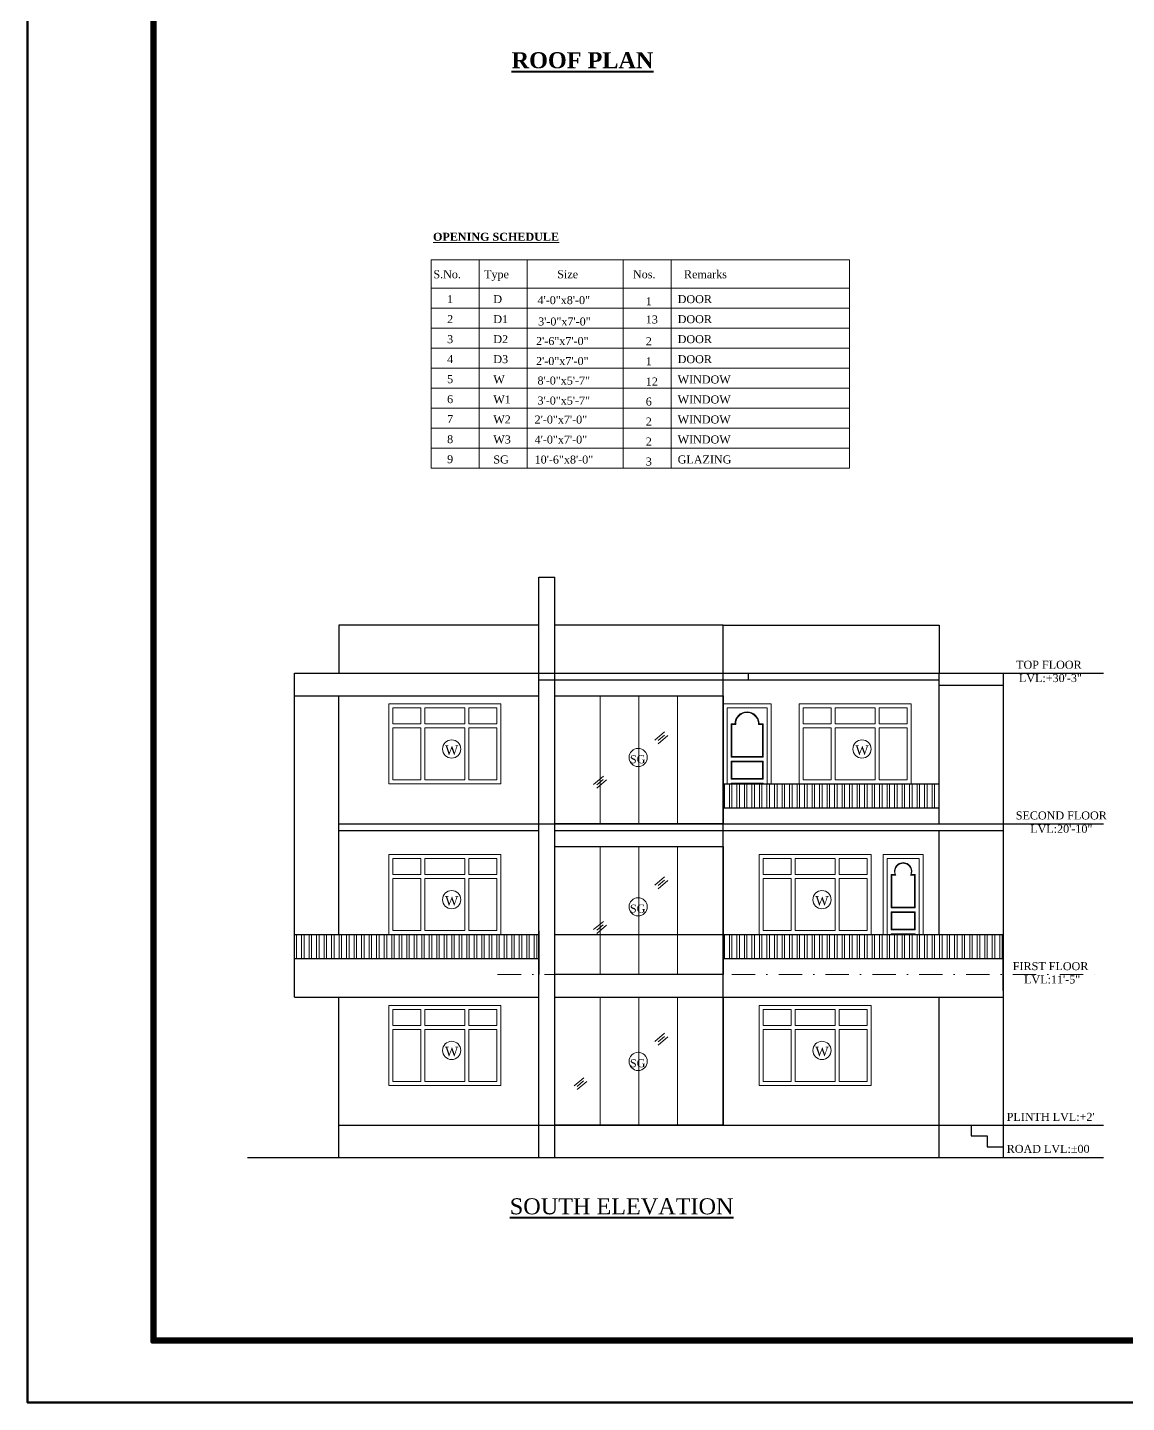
# Model space of a CAD drawing. Header units: inches. Extents: x 897 to 49934, y -34925 to -18564.
# Drawn here: x 16537 to 17360, y -25586 to -24555 of the extents above; entities that cross this region are included whole.
import ezdxf

# ---------------------------------------------------------------- set-up
doc = ezdxf.new("R2010")
doc.units = ezdxf.units.IN
doc.header["$LTSCALE"] = 35
doc.header["$MEASUREMENT"] = 0
doc.linetypes.add('DASHDOTX2', pattern=[2, 1, -0.5, 0, -0.5])
for name, color, linetype, lineweight in [('SES- Door&Window', 21, 'Continuous', 15), ('SES-CENTRE', 8, 'DASHDOTX2', 13), ('SES-DIMENSION', 142, 'Continuous', 13), ('SES-Elevation', 4, 'Continuous', 15), ('SES-HACTH', 8, 'Continuous', 13), ('SES-SHEETS', 7, 'Continuous', 60), ('SES-TEXT', 3, 'Continuous', 20), ('SES-TitleText', 7, 'Continuous', 40), ('SES-Wall Plan', 6, 'Continuous', 30)]:
    doc.layers.add(name, color=color, linetype=linetype, lineweight=lineweight)
doc.styles.add('7 INCH', font='times.ttf', dxfattribs={"height": 7})
doc.styles.add('SES-ARAIL', font='times.ttf', dxfattribs={"height": 6})
doc.styles.add('SES-Title Text', font='times.ttf', dxfattribs={"height": 10})
pattern_1 = [(90, (-1443.4747, 642.983), (-5.625, 9e-16), []), (90, (-1441.5997, 644.858), (-5.625, 9e-16), [])]

# ---------------------------------------------------------------- blocks, each defined once
blk = doc.blocks.new('s1')
at = {"layer": 'SES-SHEETS', "color": 8}
blk.add_lwpolyline([(14202.2, -12888.6), (17370.2, -12888.6), (17370.2, -15126.6), (14202.2, -15126.6)], close=True, dxfattribs=at)
at = {"layer": 'SES-SHEETS'}
for points in [[(14295.2, -12933.6), (17325.2, -12933.6), (17325.2, -15081.6), (14295.2, -15081.6)], [(14296.2, -12934.6), (17324.2, -12934.6), (17324.2, -15080.6), (14296.2, -15080.6)], [(14297.2, -12935.6), (17323.2, -12935.6), (17323.2, -15079.6), (14297.2, -15079.6)], [(14298.2, -12936.6), (17322.2, -12936.6), (17322.2, -15078.6), (14298.2, -15078.6)]]:
    blk.add_lwpolyline(points, close=True, dxfattribs=at)
blk = doc.blocks.new('w')
at = {"layer": 'SES-Elevation', "linetype": 'Continuous'}
blk.add_lwpolyline([(19209.8, -25311.3), (19293.8, -25311.3), (19293.8, -25251.3), (19209.8, -25251.3)], close=True, dxfattribs=at)
at = {"layer": 'SES-Elevation'}
blk.add_circle((19256.9, -25285.1), 6.83, dxfattribs=at)
at = {"layer": 'SES-HACTH', "linetype": 'Continuous'}
for p, q in [((19233.8, -25254.3), (19212.8, -25254.3)), ((19212.8, -25254.3), (19212.8, -25266.3)), ((19233.8, -25254.3), (19233.8, -25266.3)), ((19266.8, -25254.3), (19236.8, -25254.3)), ((19236.8, -25254.3), (19236.8, -25266.3)), ((19266.8, -25254.3), (19266.8, -25266.3)), ((19290.8, -25254.3), (19269.8, -25254.3)), ((19269.8, -25254.3), (19269.8, -25266.3)), ((19290.8, -25266.3), (19290.8, -25254.3)), ((19233.8, -25266.3), (19212.8, -25266.3)), ((19266.8, -25266.3), (19236.8, -25266.3)), ((19290.8, -25266.3), (19269.8, -25266.3)), ((19233.8, -25269.3), (19212.8, -25269.3)), ((19212.8, -25269.3), (19212.8, -25308.3)), ((19233.8, -25269.3), (19233.8, -25308.3)), ((19266.8, -25269.3), (19236.8, -25269.3)), ((19236.8, -25269.3), (19236.8, -25308.3)), ((19266.8, -25269.3), (19266.8, -25308.3)), ((19290.8, -25269.3), (19269.8, -25269.3)), ((19269.8, -25269.3), (19269.8, -25308.3)), ((19290.8, -25308.3), (19290.8, -25269.3)), ((19212.8, -25308.3), (19233.8, -25308.3)), ((19236.8, -25308.3), (19266.8, -25308.3)), ((19269.8, -25308.3), (19290.8, -25308.3))]:
    blk.add_line(p, q, dxfattribs=at)
at = {"layer": 'SES-TEXT', "ltscale": 2, "style": '7 INCH'}
blk.add_text('W', height=7, dxfattribs=at).set_placement((19251.9, -25289.4))

msp = doc.modelspace()

# ---------------------------------------------------------------- hatches: boundary and pattern name
at = {"layer": 'SES-DIMENSION', "linetype": 'ByBlock'}
h = msp.add_hatch(dxfattribs=at)
h.set_pattern_fill('ANSI32', color=256, scale=15, angle=45)
h.set_pattern_definition(pattern_1)
h.paths.add_polyline_path([(17057.94, -25122.58), (17057.94, -25140.58), (17219.94, -25140.58), (17219.94, -25122.58)])
h = msp.add_hatch(dxfattribs=at)
h.set_pattern_fill('ANSI32', color=256, scale=15, angle=45)
h.set_pattern_definition(pattern_1)
h.paths.add_polyline_path([(16919.94, -25253.58), (16919.94, -25235.58), (16736.94, -25235.58), (16736.94, -25253.58)])
h = msp.add_hatch(dxfattribs=at)
h.set_pattern_fill('ANSI32', color=256, scale=15, angle=45)
h.set_pattern_definition(pattern_1)
h.paths.add_polyline_path([(17267.94, -25253.58), (17267.94, -25235.58), (17057.94, -25235.58), (17057.94, -25253.58)])

# ---------------------------------------------------------------- linework, layer by layer
at = {"layer": 'SES- Door&Window'}
for p, q in [((17060.94, -25065.58), (17060.94, -25122.58)), ((17060.94, -25065.58), (17090.94, -25065.58)), ((17090.94, -25065.58), (17090.94, -25122.58)), ((17063.94, -25102.58), (17063.94, -25077.58)), ((17063.94, -25077.58), (17066.94, -25077.58)), ((17064.44, -25102.08), (17064.44, -25078.08)), ((17064.44, -25078.08), (17067.45, -25078.08)), ((17084.42, -25078.08), (17087.44, -25078.08)), ((17084.94, -25077.58), (17087.94, -25077.58)), ((17087.44, -25078.08), (17087.44, -25102.08)), ((17087.94, -25077.58), (17087.94, -25102.58)), ((17087.94, -25102.58), (17063.94, -25102.58)), ((17087.44, -25102.08), (17064.44, -25102.08)), ((17087.94, -25105.58), (17063.94, -25105.58)), ((17063.94, -25119.08), (17063.94, -25105.58)), ((17087.44, -25106.08), (17064.44, -25106.08)), ((17064.44, -25118.58), (17064.44, -25106.08)), ((17087.44, -25106.08), (17087.44, -25118.58)), ((17087.94, -25105.58), (17087.94, -25119.08)), ((17087.94, -25119.08), (17063.94, -25119.08)), ((17063.94, -25122.58), (17063.94, -25122.08)), ((17087.94, -25122.08), (17063.94, -25122.08)), ((17087.44, -25118.58), (17064.44, -25118.58)), ((17087.94, -25122.08), (17087.94, -25122.58)), ((17177.94, -25175.58), (17177.94, -25235.58)), ((17180.94, -25178.58), (17180.94, -25235.58)), ((17180.94, -25178.58), (17204.94, -25178.58)), ((17204.94, -25178.58), (17204.94, -25235.58)), ((17183.94, -25215.58), (17183.94, -25190.58)), ((17183.94, -25190.58), (17186.94, -25190.58)), ((17184.44, -25215.08), (17184.44, -25191.08)), ((17184.44, -25191.08), (17187.45, -25191.08)), ((17198.42, -25191.08), (17201.44, -25191.08)), ((17198.94, -25190.58), (17201.94, -25190.58)), ((17201.44, -25191.08), (17201.44, -25215.08)), ((17201.94, -25190.58), (17201.94, -25215.58)), ((17201.94, -25215.58), (17183.94, -25215.58)), ((17201.44, -25215.08), (17184.44, -25215.08)), ((17201.94, -25218.58), (17183.94, -25218.58)), ((17183.94, -25232.08), (17183.94, -25218.58)), ((17201.44, -25219.08), (17184.44, -25219.08)), ((17184.44, -25231.58), (17184.44, -25219.08)), ((17201.44, -25219.08), (17201.44, -25231.58)), ((17201.94, -25218.58), (17201.94, -25232.08)), ((17201.94, -25232.08), (17183.94, -25232.08)), ((17183.94, -25235.58), (17183.94, -25235.08)), ((17201.94, -25235.08), (17183.94, -25235.08)), ((17201.44, -25231.58), (17184.44, -25231.58)), ((17201.94, -25235.08), (17201.94, -25235.58))]:
    msp.add_line(p, q, dxfattribs=at)
for centre, radius, start, end in [((17075.94, -25077.58), 9, 0, 180), ((17075.94, -25077.58), 8.5, 356.62771, 183.37229), ((17192.94, -25188.08), 6.5, 337.38014, 202.61986), ((17192.94, -25188.26), 6.17, 332.72259, 207.27741)]:
    msp.add_arc(centre, radius, start, end, dxfattribs=at)
at = {"layer": 'SES-CENTRE', "ltscale": 0.5}
msp.add_line((16889.08, -25265.58), (17342.99, -25265.58), dxfattribs=at)
at = {"layer": 'SES-Elevation'}
for points in [[(17057.94, -25062.58), (17093.94, -25062.58), (17093.94, -25122.58)], [(17057.94, -25122.58), (17057.94, -25109.58)], [(17177.94, -25175.58), (17207.94, -25175.58), (17207.94, -25235.58)], [(17177.94, -25235.58), (17177.94, -25222.58)]]:
    msp.add_lwpolyline(points, dxfattribs=at)
for centre in [(16994.36, -25102.76), (16994.36, -25214.75), (16994.36, -25330.67)]:
    msp.add_circle(centre, 6.83, dxfattribs=at)
at = {"layer": 'SES-HACTH'}
for p, q in [((16965.98, -25056.58), (16965.98, -25152.58)), ((16994.94, -25056.58), (16994.94, -25152.58)), ((17023.9, -25056.58), (17023.9, -25152.58)), ((17006.9, -25089.75), (17014.21, -25083.56)), ((17009.24, -25092.52), (17016.55, -25086.32)), ((17009.37, -25090.04), (17014.09, -25086.04)), ((16961, -25123.07), (16968.3, -25116.88)), ((16963.34, -25125.83), (16970.65, -25119.64)), ((16963.46, -25123.36), (16968.18, -25119.35)), ((16965.98, -25169.58), (16965.98, -25265.58)), ((16994.94, -25169.58), (16994.94, -25265.58)), ((17023.9, -25169.58), (17023.9, -25265.58)), ((17006.9, -25198.55), (17014.21, -25192.35)), ((17009.24, -25201.31), (17016.55, -25195.11)), ((17009.37, -25198.83), (17014.09, -25194.83)), ((16961, -25231.87), (16968.3, -25225.67)), ((16963.34, -25234.63), (16970.65, -25228.43)), ((16963.46, -25232.15), (16968.18, -25228.15)), ((16965.98, -25282.58), (16965.98, -25378.58)), ((16994.94, -25282.58), (16994.94, -25378.58)), ((17023.9, -25282.58), (17023.9, -25378.58)), ((17006.9, -25315.74), (17014.21, -25309.55)), ((17009.24, -25318.5), (17016.55, -25312.31)), ((17009.37, -25316.03), (17014.09, -25312.02)), ((16946.29, -25349.06), (16953.6, -25342.87)), ((16948.63, -25351.82), (16955.94, -25345.63)), ((16948.75, -25349.35), (16953.48, -25345.34))]:
    msp.add_line(p, q, dxfattribs=at)
at = {"layer": 'SES-TEXT'}
for p, q in [((16839.15, -24729.59), (17152.75, -24729.59)), ((16839.15, -24729.59), (16839.15, -24885.95)), ((16875.15, -24729.59), (16875.15, -24885.95)), ((16911.15, -24729.59), (16911.15, -24885.95)), ((16983.15, -24729.59), (16983.15, -24885.95)), ((17019.15, -24729.59), (17019.15, -24885.95)), ((17152.75, -24729.59), (17152.75, -24885.95)), ((16839.15, -24750.95), (17152.75, -24750.95)), ((16839.15, -24765.95), (17152.75, -24765.95)), ((16839.15, -24780.95), (17152.75, -24780.95)), ((16839.15, -24795.95), (17152.75, -24795.95)), ((16839.15, -24810.95), (17152.75, -24810.95)), ((16839.15, -24825.95), (17152.75, -24825.95)), ((16839.15, -24840.95), (17152.75, -24840.95)), ((16839.15, -24855.95), (17152.75, -24855.95)), ((16839.15, -24870.95), (17152.75, -24870.95)), ((16839.15, -24885.95), (17152.75, -24885.95))]:
    msp.add_line(p, q, dxfattribs=at)
at = {"layer": 'SES-Wall Plan', "linetype": 'ByBlock'}
for p, q in [((16919.94, -25402.58), (16919.94, -24967.58)), ((16919.94, -24967.58), (16931.94, -24967.58)), ((16931.94, -25402.58), (16931.94, -24967.58)), ((16736.94, -25282.58), (16736.94, -25039.58)), ((16736.94, -25039.58), (17342.99, -25039.58)), ((17057.94, -25378.58), (17057.94, -25039.58)), ((17219.94, -25152.58), (17219.94, -25039.58)), ((17267.94, -25039.58), (17267.94, -25402.58)), ((16919.94, -25044.58), (17219.94, -25044.58)), ((17219.94, -25048.58), (17267.94, -25048.58)), ((16736.94, -25056.58), (16919.94, -25056.58)), ((16769.94, -25235.58), (16769.94, -25056.58)), ((17057.94, -25122.58), (17219.94, -25122.58)), ((17057.94, -25140.58), (17219.94, -25140.58)), ((16769.94, -25152.58), (17342.99, -25152.58)), ((16769.94, -25157.58), (16919.94, -25157.58)), ((16931.94, -25157.58), (17267.94, -25157.58)), ((17219.94, -25235.58), (17219.94, -25157.58)), ((16736.94, -25262.68), (16736.94, -25232.68)), ((16736.94, -25235.58), (16919.94, -25235.58)), ((16919.94, -25232.68), (16919.94, -25265.58)), ((16931.94, -25235.58), (17267.94, -25235.58)), ((17267.94, -25277.58), (17267.94, -25235.58)), ((16736.94, -25253.58), (16919.94, -25253.58)), ((17057.94, -25253.58), (17267.94, -25253.58)), ((16736.94, -25282.58), (16919.94, -25282.58)), ((16769.94, -25402.58), (16769.94, -25282.58)), ((17057.94, -25282.58), (17267.94, -25282.58)), ((17219.94, -25402.58), (17219.94, -25282.58)), ((16769.94, -25378.58), (17342.99, -25378.58)), ((16701.54, -25402.58), (17342.99, -25402.58))]:
    msp.add_line(p, q, dxfattribs=at)
for points in [[(16919.94, -25039.58), (16919.94, -25003.58), (16769.94, -25003.58), (16769.94, -25039.58)], [(17057.94, -25039.58), (17057.94, -25003.58), (16931.94, -25003.58)], [(17057.94, -25003.58), (17219.94, -25003.58), (17219.94, -25039.58)], [(17057.94, -25044.58), (17076.94, -25044.58), (17076.94, -25039.58)], [(17219.94, -25378.58), (17243.94, -25378.58), (17243.94, -25386.58), (17255.94, -25386.58), (17255.94, -25394.58), (17267.94, -25394.58)]]:
    msp.add_lwpolyline(points, dxfattribs=at)
for points in [[(16931.94, -25056.58), (17057.94, -25056.58), (17057.94, -25152.58), (16931.94, -25152.58)], [(16931.94, -25169.58), (17057.94, -25169.58), (17057.94, -25265.58), (16931.94, -25265.58)], [(16931.94, -25282.58), (17057.94, -25282.58), (17057.94, -25378.58), (16931.94, -25378.58)]]:
    msp.add_lwpolyline(points, close=True, dxfattribs=at)

# ---------------------------------------------------------------- block references
at = {"layer": 'SES- Door&Window'}
msp.add_blockref('s1', (2334.54, -10459.76), dxfattribs=at)
at = {"layer": 'SES-HACTH', "linetype": 'ByBlock'}
for p in [(-2402.31, 188.68), (-2094.81, 188.68), (-2402.31, 75.68), (-2124.81, 75.68), (-2402.31, -37.32), (-2124.81, -37.32)]:
    msp.add_blockref('w', p, dxfattribs=at)

# ---------------------------------------------------------------- texts
at = {"layer": 'SES-TEXT', "style": 'SES-ARAIL'}
for s, p in [('S.No.', (16840.89, -24743.48)), ('Type', (16878.91, -24743.48)), ('Size', (16933.72, -24743.48)), ('Nos.', (16990.46, -24743.48)), ('Remarks', (17028.68, -24743.48)), ('1', (16851.19, -24762.11)), ('D', (16885.83, -24762.11)), ('4\'-0"x8\'-0"', (16918.93, -24762.88)), ('1', (17000.08, -24763.66)), ('DOOR', (17023.97, -24762.11)), ('2', (16851.19, -24777.11)), ('D1', (16885.83, -24777.11)), ('3\'-0"x7\'-0"', (16919.41, -24778.88)), ('13', (17000.08, -24777.37)), ('DOOR', (17023.97, -24777.11)), ('3', (16851.19, -24792.11)), ('D2', (16885.83, -24792.11)), ('2\'-6"x7\'-0"', (16917.84, -24793.55)), ('2', (17000.08, -24793.66)), ('DOOR', (17023.97, -24792.11)), ('4', (16851.19, -24807.11)), ('D3', (16885.83, -24807.11)), ('2\'-0"x7\'-0"', (16917.84, -24808.55)), ('1', (17000.08, -24808.66)), ('DOOR', (17023.97, -24807.11)), ('5', (16851.19, -24822.11)), ('W', (16885.83, -24822.34)), ('8\'-0"x5\'-7"', (16918.93, -24823.16)), ('12', (17000.08, -24823.89)), ('WINDOW', (17023.97, -24822.34)), ('6', (16851.19, -24837.11)), ('W1', (16885.83, -24837.34)), ('3\'-0"x5\'-7"', (16918.93, -24838.16)), ('6', (17000.08, -24838.89)), ('WINDOW', (17023.97, -24837.34)), ('7', (16851.19, -24852.11)), ('W2', (16885.83, -24852.34)), ('2\'-0"x7\'-0"', (16916.77, -24852.4)), ('2', (17000.08, -24853.89)), ('WINDOW', (17023.97, -24852.34)), ('8', (16851.19, -24867.11)), ('W3', (16885.83, -24867.34)), ('4\'-0"x7\'-0"', (16916.77, -24867.4)), ('2', (17000.08, -24868.89)), ('WINDOW', (17023.97, -24867.34)), ('9', (16851.19, -24882.11)), ('SG', (16885.83, -24882.34)), ('10\'-6"x8\'-0"', (16916.77, -24882.4)), ('GLAZING', (17023.97, -24882.34)), ('3', (17000.08, -24883.89))]:
    msp.add_text(s, height=6, dxfattribs=at).set_placement(p)
at = {"layer": 'SES-TEXT', "ltscale": 2, "style": 'SES-ARAIL'}
for p in [(16988.2, -25107.08), (16988.2, -25219.07), (16988.2, -25334.99)]:
    msp.add_text('SG', height=6, dxfattribs=at).set_placement(p)
at = {"layer": 'SES-TEXT', "char_height": 6, "attachment_point": 1, "style": 'SES-ARAIL'}
for s, insert, width in [('{\\fTimes New Roman|b1|i0|c0|p18;\\LOPENING SCHEDULE}', (16840.65, -24709.35), 187), ('\\pxqc;TOP FLOOR\\P LVL:+30\'-3"', (17273.41, -25030.23), 57.4481), ('\\pxqc;SECOND FLOOR LVL:20\'-10"', (17271.69, -25143.23), 79.4824), ('\\pxqc;FIRST FLOOR\\P LVL:11\'-5"', (17264.73, -25256.23), 77.3847), ("PLINTH LVL:+2'", (17270.53, -25369.23), 106.1211), ('ROAD LVL:%%P00', (17270.53, -25393.23), 106.1211)]:
    msp.add_mtext(s, dxfattribs=dict(at, insert=insert, width=width))
at = {"layer": 'SES-TitleText', "style": 'SES-Title Text'}
msp.add_text('%%USOUTH ELEVATION', height=12, dxfattribs=at).set_placement((16898.17, -25445.29))
at = {"layer": 'SES-TitleText', "insert": (16899.56, -24573.98), "char_height": 12, "width": 233, "attachment_point": 1, "style": 'SES-Title Text'}
msp.add_mtext('{\\fTimes New Roman|b1|i0|c0|p18;\\LROOF PLAN}', dxfattribs=at)

doc.saveas('drawing.dxf')
